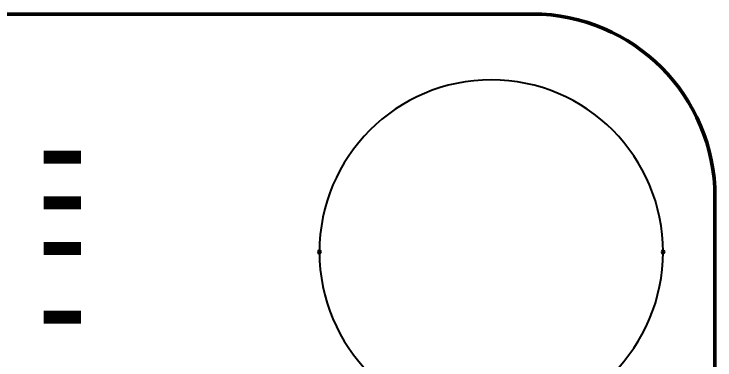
# Model space of a CAD drawing. Extents: x 23089 to 26449, y -1278 to -524.
# Drawn here: x 26410.72 to 26449.09, y -1063.52 to -1044.62 of the extents above; entities that cross this region are included whole.
import ezdxf

# ---------------------------------------------------------------- set-up
doc = ezdxf.new("R2010")
doc.units = 0
doc.header["$MEASUREMENT"] = 0
doc.layers.get('0').update_dxf_attribs({"linetype": 'CONTINUOUS', "lineweight": 50})
doc.layers.add('TopOverlay', color=2, linetype='CONTINUOUS')
doc.styles.get("Standard").update_dxf_attribs({"font": 'ec5cdwin.shx'})

msp = doc.modelspace()

# ---------------------------------------------------------------- linework, layer by layer
for p, q in [((26439.095, -1044.616), (26314.095, -1044.616)), ((26449.09, -1187.12), (26449.09, -1054.611))]:
    msp.add_line(p, q)
msp.add_arc((26439.094, -1054.611), 9.996, 0.0011, 89.9987)
at = {"layer": 'TopOverlay'}
for centre, radius, start, end in [((26436.845, -1057.616), 9.404, 0, 180), ((26427.441, -1057.616), 0.0938, 0, 180), ((26427.441, -1057.616), 0.0938, 180, 0), ((26436.845, -1057.616), 9.404, 180, 0), ((26446.249, -1057.616), 0.0938, 0, 180), ((26446.249, -1057.616), 0.0938, 180, 0)]:
    msp.add_arc(centre, radius, start, end, dxfattribs=at)

# ---------------------------------------------------------------- texts
at = {"layer": 'TopOverlay', "text_generation_flag": 2}
for p in [(26414.757, -1054.848), (26414.757, -1057.344), (26414.757, -1059.839), (26414.757, -1063.585)]:
    msp.add_text('-', height=6.25, dxfattribs=at).set_placement(p)

doc.saveas('drawing.dxf')
